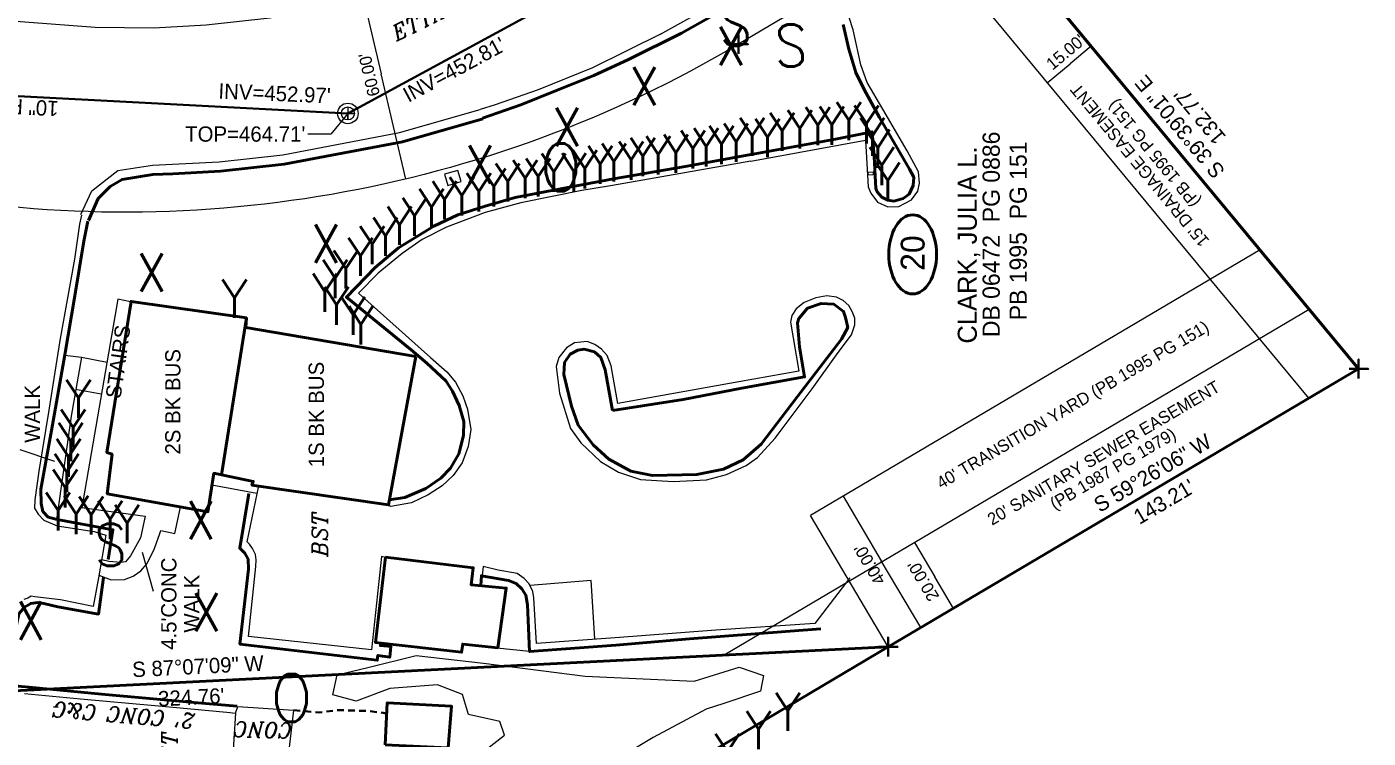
# Model space of a CAD drawing. Extents: x 2081991 to 2084654, y 739892 to 742657.
# Drawn here: x 2083805.7 to 2084157.3, y 741732.1 to 741918.5 of the extents above; entities that cross this region are included whole.
import ezdxf
from ezdxf.enums import TextEntityAlignment as Align

# ---------------------------------------------------------------- set-up
doc = ezdxf.new("R2010")
doc.units = 0
doc.header["$MEASUREMENT"] = 0
doc.linetypes.add('DGN Style 2', pattern=[2.872098, 1.723259, -1.148839])
for name, color, linetype, lineweight in [('Exist Property Corner CELL', 6, 'Continuous', 30), ('Exist Property Deed Book Text', 6, 'Continuous', 40), ('Exist Property Line', 6, 'Continuous', 40), ('Exist Property Line Text', 6, 'Continuous', 13), ('Exist Property Owner Text', 6, 'Continuous', 40), ('Exist Right of Way Easement Line', 6, 'Continuous', 13), ('Exist Right of Way Easement Line Text', 6, 'Continuous', 13), ('Exist Right of Way Line', 6, 'Continuous', 13), ('Exist Right of Way Width CELL', 6, 'Continuous', 13), ('Exist Roads Curbs', 2, 'Continuous', 40), ('Exist Roads EOP', 2, 'Continuous', 13), ('Exist Utilities Sanitary Sewer Manhole CELL', 3, 'Continuous', 13), ('Exist Utilities Sanitary Sewer Manhole Top Elevation', 3, 'Continuous', 13), ('Exist Utilities Sanitary Sewer UG Line', 3, 'Continuous', 30), ('Exist Utilities Sanitary Sewer UG Line Invert Elevation', 3, 'Continuous', 13), ('Exist Utilities Sanitary Sewer UG Line Text', 3, 'Continuous', 13), ('Old_Level_11', 7, 'Continuous', 0), ('Old_Level_23', 7, 'Continuous', 0), ('Old_Level_26', 7, 'Continuous', 0), ('Old_Level_28', 7, 'Continuous', 0), ('Old_Level_3', 7, 'Continuous', 0), ('Old_Level_6', 7, 'Continuous', 0), ('Old_Level_8', 7, 'Continuous', 0), ('Old_Level_9', 7, 'Continuous', 0)]:
    doc.layers.add(name, color=color, linetype=linetype, lineweight=lineweight)
doc.styles.add('Style-ITALICS', font='ITALICS.shx')
doc.styles.add('Style-STANDARD', font='STANDARD.shx')
doc.styles.add('Style-WORKING', font='WORKING.shx')

# ---------------------------------------------------------------- blocks, each defined once
blk = doc.blocks.new('EXIST PROPERTY CORNER')
at = {"layer": 'Exist Property Corner CELL', "flags": 128}
blk.add_lwpolyline([(-0.05, 0), (0.05, 0), (0, 0), (0, 0.05), (0, -0.05)], dxfattribs=at)
at = {"layer": 'Exist Property Corner CELL'}
blk.add_point((0, 0), dxfattribs=at)
blk = doc.blocks.new('Exist Right of Way Width')
at = {"layer": 'Exist Right of Way Width CELL', "ltscale": 50}
for p in [(-6.425668, 27.540611), (7.207154, -30.890084)]:
    blk.add_line(p, (0, 0), dxfattribs=at)
at = {"layer": 'Exist Right of Way Width CELL', "style": 'Style-WORKING'}
blk.add_text("60.00'", height=3.2, rotation=283.133086, dxfattribs=at).set_placement((3.160056, 0.209475), align=Align.MIDDLE_CENTER)
blk = doc.blocks.new('Exist Right of Way Width_1')
at = {"layer": 'Exist Right of Way Width CELL', "ltscale": 50}
for p in [(-10.340555, 17.509376), (10.000023, -16.932762)]:
    blk.add_line(p, (0, 0), dxfattribs=at)
at = {"layer": 'Exist Right of Way Width CELL', "style": 'Style-WORKING'}
blk.add_text("40.00'", height=3.2, rotation=300.564928, dxfattribs=at).set_placement((3.067685, 0.950925), align=Align.MIDDLE_CENTER)
blk = doc.blocks.new('Exist Right of Way Width_2')
at = {"layer": 'Exist Right of Way Width CELL', "ltscale": 50}
for p in [(-4.865729, 8.239004), (5.30456, -8.982065)]:
    blk.add_line(p, (0, 0), dxfattribs=at)
at = {"layer": 'Exist Right of Way Width CELL', "style": 'Style-WORKING'}
blk.add_text("20.00'", height=3.2, rotation=300.564928, dxfattribs=at).set_placement((3.029348, 1.01584), align=Align.MIDDLE_CENTER)
blk = doc.blocks.new('Exist Right of Way Width_3')
at = {"layer": 'Exist Right of Way Width CELL', "ltscale": 50}
for p in [(5.517875, 4.572966), (-6.031408, -4.998558)]:
    blk.add_line(p, (0, 0), dxfattribs=at)
at = {"layer": 'Exist Right of Way Width CELL', "style": 'Style-WORKING'}
blk.add_text("15.00'", height=3.2, rotation=39.650406, dxfattribs=at).set_placement((-1.209816, 3.056053), align=Align.MIDDLE_CENTER)
blk = doc.blocks.new('EXIST UTILITIES SANITARY SEWER MANHOLE')
at = {"color": 0, "linetype": 'ByBlock', "lineweight": -2, "flags": 128}
blk.add_lwpolyline([(0, 0.03425), (0, -0.03425), (0, 0), (0.03425, 0), (-0.03425, 0)], dxfattribs=at)
at = {"color": 0, "linetype": 'ByBlock', "lineweight": -2}
for radius in [0.05389, 0.03425]:
    blk.add_circle((0, 0), radius, dxfattribs=at)
blk = doc.blocks.new('Exist Property Owner Number Topo_4')
at = {"layer": 'Exist Property Owner Text'}
blk.add_ellipse((0, 0), major_axis=(10.375, 0), ratio=0.6024096386, dxfattribs=at)
at = {"layer": 'Exist Property Owner Text', "style": 'Style-WORKING'}
blk.add_text('20', height=6.25, dxfattribs=at).set_placement((0.344173, 0), align=Align.MIDDLE_CENTER)

msp = doc.modelspace()

# ---------------------------------------------------------------- linework, layer by layer
at = {"layer": 'Exist Property Line', "ltscale": 50}
for p, q in [((2084070.061, 741931.0602), (2084154.781751, 741828.833651)), ((2084154.781751, 741828.833651), (2084031.471187, 741756.009832)), ((2084031.471187, 741756.009832), (2083707.11863, 741739.687676)), ((2084031.471187, 741756.009832), (2083847.389234, 741646.957333))]:
    msp.add_line(p, q, dxfattribs=at)
at = {"layer": 'Exist Right of Way Easement Line', "ltscale": 50}
for p, q in [((2084056.253638, 741924.213341), (2084141.701846, 741821.10902)), ((2084128.933389, 741860.023044), (2084011.13061, 741790.451971)), ((2084141.85757, 741844.428348), (2083988.477472, 741753.846291)), ((2084031.471187, 741756.009832), (2084011.13061, 741790.451971))]:
    msp.add_line(p, q, dxfattribs=at)
at = {"layer": 'Exist Right of Way Line', "ltscale": 50, "flags": 128}
msp.add_lwpolyline([(2084004.238948, 741921.027429), (2084004.238948, 741921.027429), (2083992.249455, 741913.935299)], dxfattribs=at)
at = {"layer": 'Exist Right of Way Line', "ltscale": 50, "extrusion": (0, 0, -1)}
msp.add_arc((-2083831.366159, 742185.913772), 315.999564, 239.394432, 280.855325, dxfattribs=at)
at = {"layer": 'Exist Roads Curbs', "ltscale": 50, "flags": 128}
msp.add_lwpolyline([(2083821.890489, 741867.775944), (2083824.371141, 741873.492928), (2083827.514235, 741876.681993), (2083830.668734, 741878.506673), (2083838.750483, 741879.800908), (2083843.960988, 741879.930959), (2083856.448337, 741880.682973), (2083873.149645, 741882.528609), (2083904.164784, 741888.39493), (2083925.220346, 741894.397165)], dxfattribs=at)
at = {"layer": 'Exist Roads EOP', "ltscale": 50, "flags": 128}
for points in [[(2083933.861459, 741940.13776), (2083925.309452, 741934.940758), (2083915.04909, 741931.449826), (2083894.870697, 741925.793587), (2083869.384134, 741920.806866), (2083852.747999, 741918.973704), (2083839.041403, 741918.165964), (2083823.598757, 741918.28792), (2083800.578, 741920.070587), (2083772.506829, 741924.817256), (2083760.875538, 741927.909646), (2083749.997718, 741934.266555), (2083740.152183, 741945.633862), (2083735.709153, 741956.580124), (2083734.507785, 741972.721104)], [(2083819.831314, 741869.355582), (2083822.751638, 741875.536242), (2083829.544018, 741880.857417), (2083838.671724, 741882.220904), (2083856.141359, 741883.135536), (2083872.778266, 741884.909354), (2083903.430086, 741890.824636), (2083924.559746, 741896.835334)]]:
    msp.add_lwpolyline(points, dxfattribs=at)
at = {"layer": 'Exist Utilities Sanitary Sewer Manhole Top Elevation', "ltscale": 50, "flags": 128}
msp.add_lwpolyline([(2083889.86, 741895.8041), (2083885.385678, 741890.402383), (2083879.385678, 741890.402383)], dxfattribs=at)
at = {"layer": 'Exist Utilities Sanitary Sewer UG Line', "ltscale": 50, "flags": 128}
msp.add_lwpolyline([(2083673.518566, 741914.684619), (2083750.2545, 741903.0936), (2083889.86, 741895.8041), (2084038.4385, 741976.4937)], dxfattribs=at)
at = {"layer": 'Old_Level_11', "color": 3, "linetype": 'Continuous', "lineweight": 13, "ltscale": 49.9999, "flags": 128}
msp.add_lwpolyline([(2083926.119209, 741729.131804), (2083930.94295, 741732.892796), (2083929.701452, 741736.417289), (2083921.515969, 741738.269286), (2083919.927472, 741743.570025), (2083913.357235, 741746.05352), (2083900.84926, 741745.085772), (2083892.011778, 741741.779029), (2083885.92454, 741743.408775), (2083887.084037, 741748.666515), (2083895.114021, 741750.577511), (2083907.763996, 741753.785755), (2083925.440461, 741751.759009), (2083952.085157, 741748.323016), (2083969.148623, 741747.546517), (2083980.6356, 741746.997768), (2083992.456077, 741750.676511), (2083998.753814, 741748.508265), (2083998.046066, 741744.445023), (2083988.438085, 741741.17228), (2083983.756344, 741739.652033), (2083983.756344, 741739.652033), (2083969.891122, 741732.281298), (2083948.120415, 741719.125324)], dxfattribs=at)
at = {"layer": 'Old_Level_28', "color": 30, "linetype": 'Continuous', "lineweight": 13, "ltscale": 49.9999, "flags": 128}
for points in [[(2083813.069186, 741804.57263), (2083803.994838, 741807.660082)], [(2083835.93964, 741780.821701), (2083838.798634, 741770.600749)]]:
    msp.add_lwpolyline(points, dxfattribs=at)
at = {"layer": 'Old_Level_3', "color": 2, "linetype": 'Continuous', "lineweight": 13, "ltscale": 49.9999, "flags": 128}
for points in [[(2083986.671338, 741924.782163), (2083971.500869, 741916.399179)], [(2083995.440321, 741883.260996), (2084025.521261, 741888.839234), (2084026.220509, 741876.558509), (2084026.944258, 741874.878512), (2084028.648254, 741872.577267), (2084031.351749, 741871.32252), (2084034.283493, 741871.434019), (2084037.580236, 741873.169766), (2084039.230483, 741875.396511), (2084039.723732, 741877.550257), (2084039.411983, 741880.511751), (2084036.427739, 741886.03374), (2084030.083751, 741896.920468), (2084026.00276, 741903.874954), (2084024.295263, 741908.567945), (2084023.104515, 741914.092434), (2084022.301017, 741917.708677), (2084021.256519, 741920.91892)], [(2083972.170117, 741916.768929), (2083954.015154, 741907.770697), (2083939.700682, 741902.024458), (2083928.426455, 741898.044216), (2083924.547801, 741896.874957)], [(2083995.440321, 741883.260996), (2083977.158357, 741880.048002), (2083958.687394, 741876.835258), (2083951.172659, 741875.591511), (2083935.191441, 741872.377767), (2083925.87571, 741869.833772), (2083915.74798, 741865.98528), (2083909.339743, 741862.784287), (2083904.126253, 741859.131794), (2083897.785016, 741853.902304)], [(2083820.067706, 741869.162171), (2083819.495173, 741866.784029), (2083818.170675, 741857.582047), (2083814.388683, 741836.28309), (2083811.477189, 741818.012376), (2083808.829694, 741802.098158), (2083807.806696, 741794.522423), (2083807.715946, 741792.357927), (2083808.692444, 741790.796931), (2083810.145691, 741789.223434), (2083813.698434, 741787.757437), (2083823.330665, 741786.25369), (2083826.419159, 741785.276442), (2083824.518163, 741774.104714), (2083823.125415, 741766.601729), (2083814.508433, 741768.303726), (2083807.783696, 741769.150224), (2083806.861448, 741769.286224), (2083806.00745, 741768.803475), (2083804.930702, 741768.382225)], [(2083897.785016, 741853.902304), (2083892.615026, 741848.677815), (2083911.558239, 741831.870348), (2083915.79548, 741828.114356), (2083918.095225, 741825.376111), (2083920.016222, 741821.813119), (2083921.201969, 741818.304126), (2083922.095717, 741812.986136), (2083921.390969, 741808.502145), (2083919.795222, 741804.265404), (2083917.493477, 741800.94441), (2083914.595982, 741798.178916), (2083910.88899, 741795.84792), (2083906.564749, 741793.778425), (2083901.124759, 741792.768677), (2083900.543011, 741793.050176)], [(2083899.736262, 741779.444703), (2083898.698014, 741779.702953), (2083896.02752, 741755.275752), (2083863.780084, 741758.736995), (2083865.73858, 741777.032208), (2083865.79233, 741778.847204), (2083865.65133, 741780.176452), (2083864.892832, 741781.766699), (2083864.101833, 741782.916196), (2083863.430335, 741783.522695), (2083866.523579, 741798.233166)], [(2083925.336461, 741777.108708), (2083925.016712, 741774.767463)], [(2084021.427519, 741774.105214), (2084012.262037, 741762.159988), (2083986.323839, 741760.360241), (2083959.954142, 741758.410245), (2083939.310683, 741756.880748), (2083938.624434, 741768.890474), (2083938.302185, 741770.539971), (2083937.413687, 741772.526467), (2083936.096689, 741773.941964), (2083934.201193, 741775.217962), (2083929.210953, 741776.15321), (2083925.336461, 741777.108708)], [(2083805.103951, 741743.825525), (2083819.821922, 741742.380027), (2083839.294883, 741740.664781), (2083858.113095, 741738.861034), (2083860.449591, 741738.632535)], [(2083860.449591, 741738.632535), (2083859.752092, 741728.986804), (2083874.290313, 741728.191056), (2083873.530065, 741722.642567), (2083861.091339, 741723.545315), (2083860.177341, 741713.119586), (2083857.602596, 741713.354335)]]:
    msp.add_lwpolyline(points, dxfattribs=at)
at = {"layer": 'Old_Level_3', "color": 2, "linetype": 'Continuous', "lineweight": 40, "ltscale": 49.9999, "flags": 128}
for points in [[(2083977.320107, 741916.874428), (2083990.065082, 741924.038664)], [(2083977.320107, 741916.874428), (2083963.440635, 741909.954192), (2083954.355903, 741905.756201), (2083944.724672, 741901.859708), (2083935.160191, 741898.094966), (2083925.150245, 741894.597818)], [(2084019.682272, 741919.147424), (2084021.176019, 741912.635937), (2084023.001016, 741906.533449), (2084025.191011, 741902.055458), (2084029.173753, 741894.771723), (2084037.087737, 741881.235), (2084038.188235, 741879.114004), (2084038.040736, 741876.916758), (2084036.936238, 741874.616763), (2084035.412991, 741873.517515), (2084032.970246, 741872.841766), (2084031.348999, 741873.116266), (2084029.839252, 741873.865514), (2084028.581004, 741875.256762), (2084028.245005, 741876.13376), (2084027.760506, 741884.525743), (2084027.245757, 741891.01398), (2084017.649526, 741889.095734), (2083995.547321, 741885.021992)], [(2083900.68651, 741794.540173), (2083904.755752, 741795.150672), (2083910.272991, 741797.518917), (2083914.234983, 741800.228912), (2083916.736478, 741802.864406), (2083918.923474, 741806.637149), (2083920.197471, 741811.443139), (2083920.284971, 741815.108882), (2083919.066474, 741819.256874), (2083917.298977, 741823.047366), (2083915.495731, 741825.737611), (2083910.517241, 741830.389351), (2083906.476749, 741833.880844), (2083889.461783, 741847.693067), (2083897.046518, 741855.457301), (2083903.118755, 741860.581541), (2083912.382737, 741866.28953), (2083918.677974, 741869.191774), (2083925.86321, 741871.517269), (2083933.676444, 741873.728265), (2083943.790674, 741875.690511), (2083959.471643, 741878.687505), (2083978.799604, 741881.962248), (2083995.500071, 741885.004492)], [(2083821.689979, 741867.60091), (2083820.65642, 741862.321788), (2083818.310425, 741848.033816), (2083815.71543, 741832.525097), (2083812.188187, 741812.685137), (2083809.345693, 741797.365167), (2083809.445443, 741793.617675), (2083809.937942, 741791.501179), (2083811.330689, 741790.034432), (2083813.670434, 741789.385183), (2083828.286405, 741786.707939), (2083827.054658, 741778.920454)], [(2083863.862584, 741796.21192), (2083861.501089, 741781.868198), (2083862.829086, 741780.599701), (2083863.754584, 741778.962954), (2083863.849334, 741776.386709), (2083861.575589, 741756.738999), (2083897.541267, 741752.515507), (2083897.734516, 741753.752005), (2083900.81501, 741753.286756), (2083901.127009, 741756.14), (2083898.390015, 741756.32975), (2083898.580264, 741756.906998)], [(2083825.85191, 741774.154464), (2083824.490663, 741764.602983), (2083813.830934, 741766.511729), (2083810.179191, 741767.405477), (2083808.613444, 741767.599977), (2083806.756698, 741767.395477), (2083805.084201, 741766.449729), (2083803.580704, 741764.707233), (2083802.578956, 741759.585493), (2083800.95471, 741750.167012), (2083801.114209, 741748.472765), (2083802.211707, 741746.698269), (2083803.322705, 741745.730021), (2083806.322949, 741745.407021), (2083825.268161, 741743.628275), (2083849.469613, 741741.440279), (2083860.83284, 741740.446031)], [(2083924.695212, 741772.096968), (2083924.858712, 741774.631463), (2083931.967198, 741773.438215), (2083933.986444, 741772.607717), (2083935.465941, 741771.23722), (2083936.467439, 741769.549223), (2083936.942938, 741767.047478), (2083937.496187, 741754.774503), (2083960.051892, 741756.493249), (2083979.428103, 741758.104496), (2084013.837534, 741760.702741)]]:
    msp.add_lwpolyline(points, dxfattribs=at)
at = {"layer": 'Old_Level_3', "color": 2, "linetype": 'Continuous', "lineweight": 13, "ltscale": 49.9999, "flags": 128}
msp.add_lwpolyline([(2084001.878308, 741810.669641), (2084011.575789, 741823.667115), (2084018.341775, 741833.128346), (2084021.856268, 741837.792587), (2084022.730016, 741840.399831), (2084022.697266, 741842.118828), (2084022.000518, 741843.932074), (2084021.170769, 741845.482321), (2084019.676022, 741846.797319), (2084017.930526, 741847.641817), (2084015.402281, 741848.043566), (2084012.484037, 741847.473567), (2084009.416043, 741846.25532), (2084007.395797, 741844.596323), (2084006.241799, 741842.816827), (2084005.8538, 741841.09458), (2084008.047046, 741828.246356), (2083992.301077, 741825.447361), (2083960.59064, 741819.820123), (2083958.860394, 741829.689853), (2083957.807896, 741832.381847), (2083956.370149, 741834.010844), (2083954.550403, 741835.236092), (2083952.586656, 741836.05109), (2083949.294163, 741835.645091), (2083947.123417, 741834.417593), (2083945.149671, 741831.845848), (2083944.444673, 741829.521603), (2083945.295421, 741822.535867), (2083948.240165, 741813.258886), (2083950.90516, 741809.459393), (2083956.06015, 741804.578653), (2083960.77814, 741801.799159), (2083966.534379, 741799.841412), (2083975.146611, 741799.310664), (2083983.854594, 741799.773413), (2083989.129083, 741801.15916), (2083994.260823, 741803.544655), (2083997.266817, 741805.620151), (2084001.878308, 741810.669641)], close=True, dxfattribs=at)
at = {"layer": 'Old_Level_3', "color": 2, "linetype": 'Continuous', "lineweight": 40, "ltscale": 49.9999, "flags": 128}
msp.add_lwpolyline([(2083959.237393, 741817.969876), (2083957.267147, 741828.596355), (2083956.186649, 741831.836098), (2083954.479653, 741833.359845), (2083951.754658, 741834.026094), (2083950.156411, 741833.779845), (2083948.123415, 741832.724097), (2083946.643168, 741830.525351), (2083946.456669, 741827.367107), (2083948.488165, 741819.123624), (2083950.245161, 741814.106134), (2083954.151653, 741808.942144), (2083958.297395, 741805.181652), (2083964.058634, 741802.052408), (2083969.661372, 741800.94716), (2083981.344849, 741801.21416), (2083988.302585, 741802.612657), (2083993.490325, 741804.982402), (2083998.219565, 741809.159394), (2084007.742046, 741821.635369), (2084019.278773, 741836.612089), (2084020.85952, 741839.713083), (2084020.323771, 741842.321828), (2084019.803522, 741843.906074), (2084017.271777, 741845.808821), (2084013.875534, 741846.00157), (2084010.331041, 741844.795573), (2084008.092545, 741842.027078), (2084007.707546, 741840.96383), (2084008.231795, 741834.638843), (2084009.585542, 741826.763359), (2083993.113825, 741823.835864), (2083977.742106, 741820.87312), (2083959.237393, 741817.969876)], close=True, dxfattribs=at)
at = {"layer": 'Old_Level_3', "color": 2, "linetype": 'DGN Style 2', "lineweight": 30, "flags": 128}
msp.add_lwpolyline([(2083875.66556, 741739.443033), (2083882.396297, 741738.834534), (2083887.418787, 741739.420283), (2083895.099521, 741739.208284), (2083900.055512, 741738.582535)], dxfattribs=at)
at = {"layer": 'Old_Level_6', "color": 30, "linetype": 'Continuous', "lineweight": 13, "flags": 128}
msp.add_lwpolyline([(2084027.560507, 741879.722003), (2084026.261009, 741879.645503), (2084026.215509, 741880.422001), (2084027.515007, 741880.498501), (2084027.560507, 741879.722003)], close=True, dxfattribs=at)
at = {"layer": 'Old_Level_8', "color": 30, "linetype": 'Continuous', "lineweight": 13, "ltscale": 49.9999}
for p, q in [((2083820.012422, 741831.900348), (2083826.736658, 741830.662601)), ((2083818.473675, 741823.540865), (2083825.197911, 741822.303118)), ((2083817.357177, 741816.498129), (2083813.503935, 741789.431433))]:
    msp.add_line(p, q, dxfattribs=at)
at = {"layer": 'Old_Level_8', "color": 30, "linetype": 'Continuous', "lineweight": 13, "ltscale": 49.9999, "flags": 128}
msp.add_lwpolyline([(2083919.553473, 741877.937506), (2083918.714224, 741880.85975), (2083915.226731, 741879.858502), (2083916.06598, 741876.936258), (2083919.553473, 741877.937506)], close=True, dxfattribs=at)
for points in [[(2083832.854896, 741846.396569), (2083829.597902, 741847.090568), (2083820.098671, 741792.550427), (2083836.764888, 741790.234432), (2083835.532641, 741784.606693), (2083832.864646, 741779.857452), (2083831.569899, 741778.326956), (2083830.392401, 741778.083956), (2083827.245157, 741778.417455), (2083825.375911, 741778.816455)], [(2083815.69668, 741832.419097), (2083820.012422, 741831.900348), (2083817.357177, 741816.498129)], [(2083865.96708, 741796.22792), (2083854.177853, 741798.390165)], [(2083824.627912, 741774.824213), (2083827.821656, 741773.577715), (2083831.350899, 741773.647965), (2083833.555645, 741774.565963), (2083835.554391, 741775.93121), (2083837.231387, 741777.865456), (2083839.211133, 741781.755699), (2083840.547131, 741785.704691), (2083840.79938, 741786.504689), (2083844.461873, 741785.757941), (2083845.99862, 741792.590927)], [(2083954.588152, 741758.099746), (2083953.658404, 741773.446965), (2083937.635186, 741772.134968)], [(2083937.496187, 741754.774503), (2083928.885454, 741755.634751)], [(2083860.449591, 741738.632535), (2083860.98459, 741740.344031), (2083875.60331, 741739.406033), (2083874.290313, 741728.191056)]]:
    msp.add_lwpolyline(points, dxfattribs=at)
at = {"layer": 'Old_Level_8', "color": 30, "linetype": 'Continuous', "lineweight": 40, "flags": 128}
for points in [[(2083907.681996, 741832.096348), (2083863.106835, 741839.669583), (2083863.270335, 741842.203828), (2083833.029396, 741846.518069), (2083826.721408, 741806.944398), (2083828.042406, 741806.504649), (2083826.778908, 741796.11617), (2083853.194855, 741791.423679), (2083854.730852, 741801.496659), (2083865.054582, 741799.350913), (2083864.700582, 741798.426665), (2083900.550261, 741793.218176), (2083907.681996, 741832.096348)], [(2083863.270335, 741842.203828), (2083856.773348, 741801.09041), (2083863.270335, 741842.203828)], [(2083899.748262, 741779.521453), (2083897.082017, 741757.162748), (2083919.654222, 741754.617253), (2083919.947722, 741756.755749), (2083929.151203, 741755.761001), (2083931.391699, 741771.398219), (2083922.157467, 741772.281468), (2083922.735216, 741776.740709), (2083899.748262, 741779.521453)], [(2083899.658762, 741730.349051), (2083916.174479, 741729.544553), (2083917.044978, 741740.462281), (2083900.195011, 741741.359529), (2083899.658762, 741730.349051)]]:
    msp.add_lwpolyline(points, close=True, dxfattribs=at)

# ---------------------------------------------------------------- block references
at = {"layer": 'Exist Property Corner CELL', "xscale": 50, "yscale": 50, "zscale": 50}
for p in [(2083992.249455, 741913.935299), (2084154.781751, 741828.833651), (2084031.471187, 741756.009832)]:
    msp.add_blockref('EXIST PROPERTY CORNER', p, dxfattribs=at)
at = {"layer": 'Exist Property Owner Text', "rotation": 90.000002}
msp.add_blockref('Exist Property Owner Number Topo_4', (2084037.893467, 741858.86138), dxfattribs=at)
at = {"layer": 'Exist Right of Way Width CELL', "ltscale": 50, "rotation": 180}
for name, p in [('Exist Right of Way Width', (2083898.586973, 741906.156612)), ('Exist Right of Way Width_1', (2084029.679221, 741778.567769)), ('Exist Right of Way Width_2', (2084043.687949, 741774.337284))]:
    msp.add_blockref(name, p, dxfattribs=at)
at = {"layer": 'Exist Right of Way Width CELL', "ltscale": 50}
msp.add_blockref('Exist Right of Way Width_3', (2084079.171802, 741908.835842), dxfattribs=at)
at = {"layer": 'Exist Utilities Sanitary Sewer Manhole CELL', "xscale": 50, "yscale": 50, "zscale": 50}
msp.add_blockref('EXIST UTILITIES SANITARY SEWER MANHOLE', (2083889.86, 741895.8041), dxfattribs=at)

# ---------------------------------------------------------------- texts
at = {"layer": 'Exist Property Deed Book Text', "style": 'Style-WORKING'}
for s, p in [('DB 06472  PG 0886', (2084060.719378, 741864.109862)), ('PB 1995  PG 151', (2084067.794843, 741865.031306))]:
    msp.add_text(s, height=4.5, rotation=90, dxfattribs=at).set_placement(p, align=Align.CENTER)
at = {"layer": 'Exist Property Line Text', "style": 'Style-WORKING'}
for s, rotation, p in [('S 39%%D39\'01" E', 129.650406, (2084107.90171, 741892.283553)), ("132.77'", 129.650406, (2084113.12426, 741895.156631)), ('S 59%%D26\'06" W', 30.564928, (2084100.76737, 741801.579719)), ("143.21'", 30.564928, (2084103.796183, 741794.077509)), ('S 87%%D07\'09" W', 2.880823, (2083850.558693, 741750.910966)), ("324.76'", 2.880823, (2083848.811012, 741742.812896))]:
    msp.add_text(s, height=4, rotation=rotation, dxfattribs=at).set_placement(p, align=Align.MIDDLE_CENTER)
at = {"layer": 'Exist Property Owner Text', "insert": (2084055.636045, 741861.313768), "char_height": 5, "attachment_point": 8, "rotation": 90, "line_spacing_factor": 0.6, "style": 'Style-WORKING'}
msp.add_mtext('CLARK, JULIA L.', dxfattribs=at)
at = {"layer": 'Exist Right of Way Easement Line Text', "style": 'Style-WORKING'}
msp.add_text("40' TRANSITION YARD (PB 1995 PG 151)", height=3.2, rotation=30.564928, dxfattribs=at).set_placement((2084079.826665, 741819.469033), align=Align.MIDDLE_CENTER)
at = {"layer": 'Exist Right of Way Easement Line Text', "char_height": 3.2, "attachment_point": 5, "line_spacing_factor": 0.9, "style": 'Style-WORKING'}
for s, insert, rotation in [("15' DRAINAGE EASEMENT\\P(PB 1995 PG 151)", (2084099.623228, 741884.061525), 129.65042977), ("20' SANITARY SEWER EASEMENT\\P(PB 1987 PG 1979)", (2084089.390312, 741804.363679), 30.56491966)]:
    msp.add_mtext(s, dxfattribs=dict(at, insert=insert, rotation=rotation))
at = {"layer": 'Exist Utilities Sanitary Sewer Manhole Top Elevation', "style": 'Style-WORKING'}
msp.add_text("TOP=464.71'", height=4, dxfattribs=at).set_placement((2083862.956398, 741890.402383), align=Align.MIDDLE_CENTER)
at = {"layer": 'Exist Utilities Sanitary Sewer UG Line Invert Elevation', "style": 'Style-WORKING'}
for s, rotation, p in [("INV=452.81'", 28.332257, (2083917.724863, 741907.299882)), ("INV=452.97'", 357.534261, (2083870.652466, 741901.068837))]:
    msp.add_text(s, height=4, rotation=rotation, dxfattribs=at).set_placement(p, align=Align.MIDDLE_CENTER)
at = {"layer": 'Exist Utilities Sanitary Sewer UG Line Text', "style": 'Style-WORKING'}
msp.add_text('10" PVC', height=4, rotation=177.011016, dxfattribs=at).set_placement((2083803.859733, 741897.550781), align=Align.MIDDLE_CENTER)
at = {"layer": 'Old_Level_11', "color": 3, "linetype": 'Continuous', "lineweight": 13, "style": 'Style-STANDARD'}
for s, p in [('X', (2083990.255154, 741913.465935)), ('X', (2083967.578699, 741902.959456)), ('Y', (2084021.140342, 741893.793725)), ('X', (2083947.308489, 741892.226478)), ('Y', (2084003.690377, 741890.99123)), ('Y', (2084008.307867, 741891.645729)), ('Y', (2084013.029608, 741892.448228)), ('Y', (2084016.720851, 741892.602227)), ('Y', (2084025.771333, 741892.890227)), ('Y', (2083983.750917, 741886.910739)), ('Y', (2083987.782909, 741887.549487)), ('Y', (2083991.605151, 741888.142236)), ('Y', (2083995.831892, 741889.690233)), ('Y', (2083999.864134, 741889.383734)), ('Y', (2084027.323079, 741889.678233)), ('Y', (2083964.122706, 741883.419496)), ('Y', (2083967.14895, 741884.379244)), ('Y', (2083971.227442, 741884.806993)), ('Y', (2083975.853932, 741885.262992)), ('Y', (2083980.300423, 741886.36849)), ('Y', (2084028.726577, 741886.570239)), ('X', (2083924.488035, 741882.421498)), ('Y', (2083943.816996, 741880.296252)), ('Y', (2083949.120986, 741880.383752)), ('Y', (2083951.97398, 741881.15175)), ('Y', (2083956.015222, 741882.309998)), ('Y', (2083959.607965, 741882.932747)), ('Y', (2084029.814324, 741882.002748)), ('Y', (2083928.091028, 741876.38176)), ('Y', (2083931.758021, 741877.703757)), ('Y', (2083936.325261, 741878.596005)), ('Y', (2083939.744755, 741879.026754)), ('Y', (2084031.356321, 741877.957007)), ('Y', (2083915.227804, 741873.052516)), ('Y', (2083919.714545, 741874.087014)), ('Y', (2083924.201536, 741875.121512)), ('Y', (2083911.780811, 741871.00952)), ('Y', (2083903.414077, 741866.37228)), ('Y', (2083907.359069, 741868.697025)), ('Y', (2083899.679335, 741863.509285)), ('X', (2083884.104866, 741861.652539)), ('Y', (2083896.241842, 741861.28354)), ('Y', (2083893.175598, 741858.234796)), ('X', (2083838.414994, 741854.103378)), ('Y', (2083886.517361, 741852.403308)), ('Y', (2083889.317355, 741854.926053)), ('Y', (2083883.844366, 741848.825565)), ('Y', (2083860.127914, 741847.249068)), ('Y', (2083886.91161, 741845.394322)), ('Y', (2083891.219852, 741842.758577)), ('Y', (2083893.287348, 741840.264832)), ('Y', (2083819.275496, 741821.00462)), ('Y', (2083817.841248, 741813.243136)), ('Y', (2083817.21675, 741809.696643)), ('Y', (2083816.660501, 741805.531401)), ('Y', (2083816.166252, 741801.588659)), ('Y', (2083815.752253, 741797.503917)), ('Y', (2083813.899756, 741791.478429)), ('Y', (2083818.631497, 741790.584931)), ('Y', (2083822.573989, 741790.416682)), ('Y', (2083827.537979, 741789.278934)), ('X', (2083851.338181, 741789.212184)), ('Y', (2083831.98497, 741788.224436)), ('X', (2083852.772429, 741765.089232)), ('X', (2083806.772271, 741762.884487)), ('Y', (2084005.211874, 741739.001534)), ('Y', (2083997.513389, 741734.178794)), ('Y', (2083989.323405, 741728.232556))]:
    msp.add_text(s, height=9.99998, dxfattribs=at).set_placement(p, align=Align.MIDDLE_CENTER)
at = {"layer": 'Old_Level_23', "color": 7, "linetype": 'Continuous', "lineweight": 13, "style": 'Style-ITALICS'}
msp.add_text('ETTA BURKE CT', height=3.999992, rotation=26.255596, dxfattribs=at).set_placement((2083923.128813, 741927.057463), align=Align.MIDDLE_CENTER)
at = {"layer": 'Old_Level_23', "color": 2, "linetype": 'Continuous', "lineweight": 13, "style": 'Style-ITALICS'}
for s, height, rotation, p in [('BST', 3.999993, 90, (2083882.480717, 741785.451289)), ("2' CONC C&G", 3.999992, 175.186286, (2083831.054031, 741738.113631)), ('BST', 3.999993, 90, (2083843.083205, 741727.851702)), ('CONC', 3.999992, 178.400422, (2083867.582652, 741734.245013))]:
    msp.add_text(s, height=height, rotation=rotation, dxfattribs=at).set_placement(p, align=Align.MIDDLE_CENTER)
at = {"layer": 'Old_Level_26', "color": 30, "linetype": 'Continuous', "lineweight": 13, "char_height": 3.999991, "attachment_point": 5, "rotation": 90, "line_spacing_factor": 1.425, "style": 'Style-WORKING'}
for s, insert in [('2S BK BUS\\P', (2083844.002203, 741820.232774)), ('1S BK BUS\\P', (2083881.615076, 741816.895692))]:
    msp.add_mtext(s, dxfattribs=dict(at, insert=insert))
at = {"layer": 'Old_Level_28', "color": 30, "linetype": 'Continuous', "lineweight": 13, "style": 'Style-WORKING'}
msp.add_text('STAIRS', height=3.999992, rotation=82.212678, dxfattribs=at).set_placement((2083829.61742, 741830.733933), align=Align.MIDDLE_CENTER)
at = {"layer": 'Old_Level_28', "color": 30, "linetype": 'Continuous', "lineweight": 13, "char_height": 3.999992, "attachment_point": 5, "rotation": 90, "line_spacing_factor": 0.9, "style": 'Style-WORKING'}
for insert in [(2083804.146283, 741817.068825), (2083845.925267, 741767.320227)]:
    msp.add_mtext("4.5'CONC\\PWALK\\P", dxfattribs=dict(at, insert=insert))
at = {"layer": 'Old_Level_8', "color": 30, "linetype": 'Continuous', "lineweight": 13, "style": 'Style-STANDARD'}
for p in [(2083991.481433, 741919.020924), (2084005.968404, 741913.593685), (2083827.637261, 741782.778196)]:
    msp.add_text('S', height=10.999978, dxfattribs=at).set_placement(p, align=Align.MIDDLE_CENTER)
at = {"layer": 'Old_Level_9', "color": 1, "linetype": 'Continuous', "lineweight": 13, "style": 'Style-STANDARD'}
for p in [(2083945.692198, 741881.695499), (2083875.085339, 741742.636527)]:
    msp.add_text('O', height=12.499975, dxfattribs=at).set_placement(p, align=Align.MIDDLE_CENTER)

doc.saveas('drawing.dxf')
